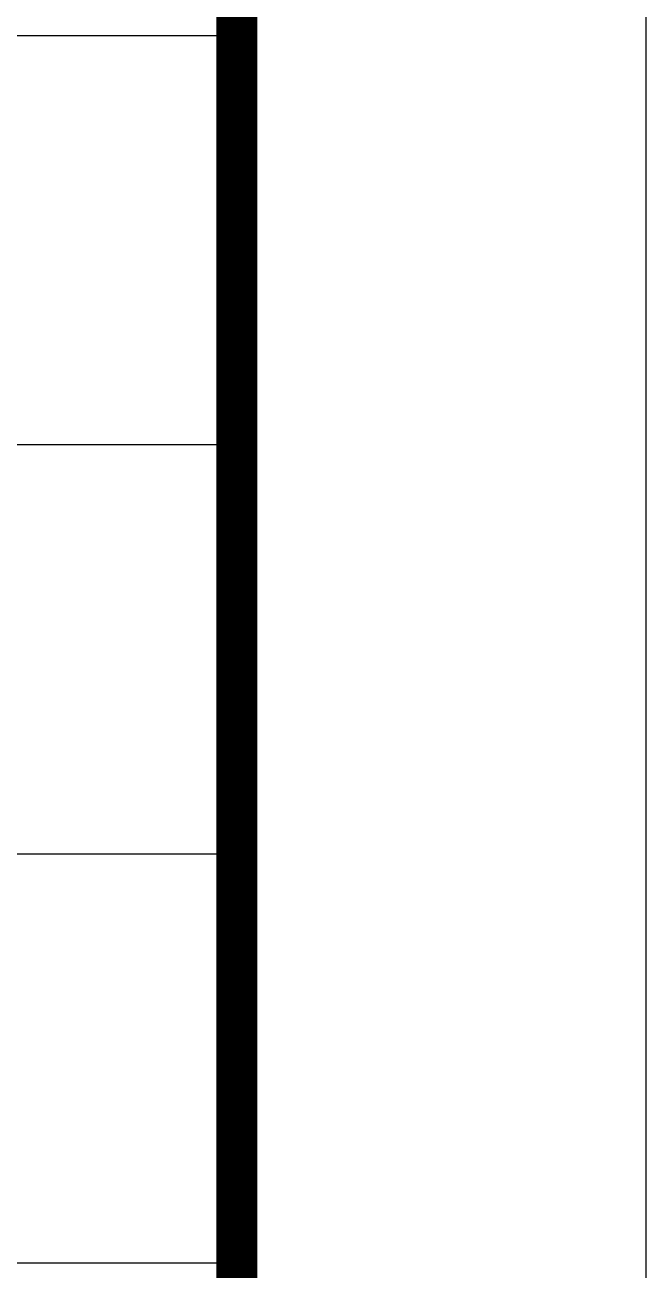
# Model space of a CAD drawing. Extents: x -37230 to 424755, y -141014 to 127947.
# Drawn here: x 326894 to 329170, y 18746 to 23312 of the extents above; entities that cross this region are included whole.
import ezdxf

# ---------------------------------------------------------------- set-up
doc = ezdxf.new("R2010")
doc.units = 0
doc.header["$LTSCALE"] = 1000
doc.header["$MEASUREMENT"] = 0
doc.layers.add('TK', color=7, linetype='Continuous')
doc.layers.add('TWT_TITLE', color=7, linetype='Continuous')

# ---------------------------------------------------------------- blocks, each defined once
blk = doc.blocks.new('我')
at = {"layer": 'TK'}
for p, q in [((-66601.1, -41536.7), (-56401.1, -41536.7)), ((-66601.1, -43036.7), (-56401.1, -43036.7)), ((-66601.1, -44536.7), (-56401.1, -44536.7)), ((-66601.1, -46036.7), (-56401.1, -46036.7))]:
    blk.add_line(p, q, dxfattribs=at)
at = {"layer": 'TK', "const_width": 150}
blk.add_lwpolyline([(-66601.1, -7037.3), (-56401.1, -7037.3), (-56401.1, -67036.7), (-66601.1, -67036.7)], close=True, dxfattribs=at)
at = {"layer": 'TWT_TITLE'}
blk.add_lwpolyline([(-144001.1, -68537.3), (-54901.1, -68537.3), (-54901.1, -5537.3), (-144001.1, -5537.3)], close=True, dxfattribs=at)
at = {"layer": 'TWT_TITLE', "const_width": 150}
blk.add_lwpolyline([(-140251.1, -67037.3), (-56401.1, -67037.3), (-56401.1, -7037.3), (-140251.1, -7037.3)], close=True, dxfattribs=at)

msp = doc.modelspace()

# ---------------------------------------------------------------- block references
msp.add_blockref('我', (384071.6, 64809.9))

doc.saveas('drawing.dxf')
